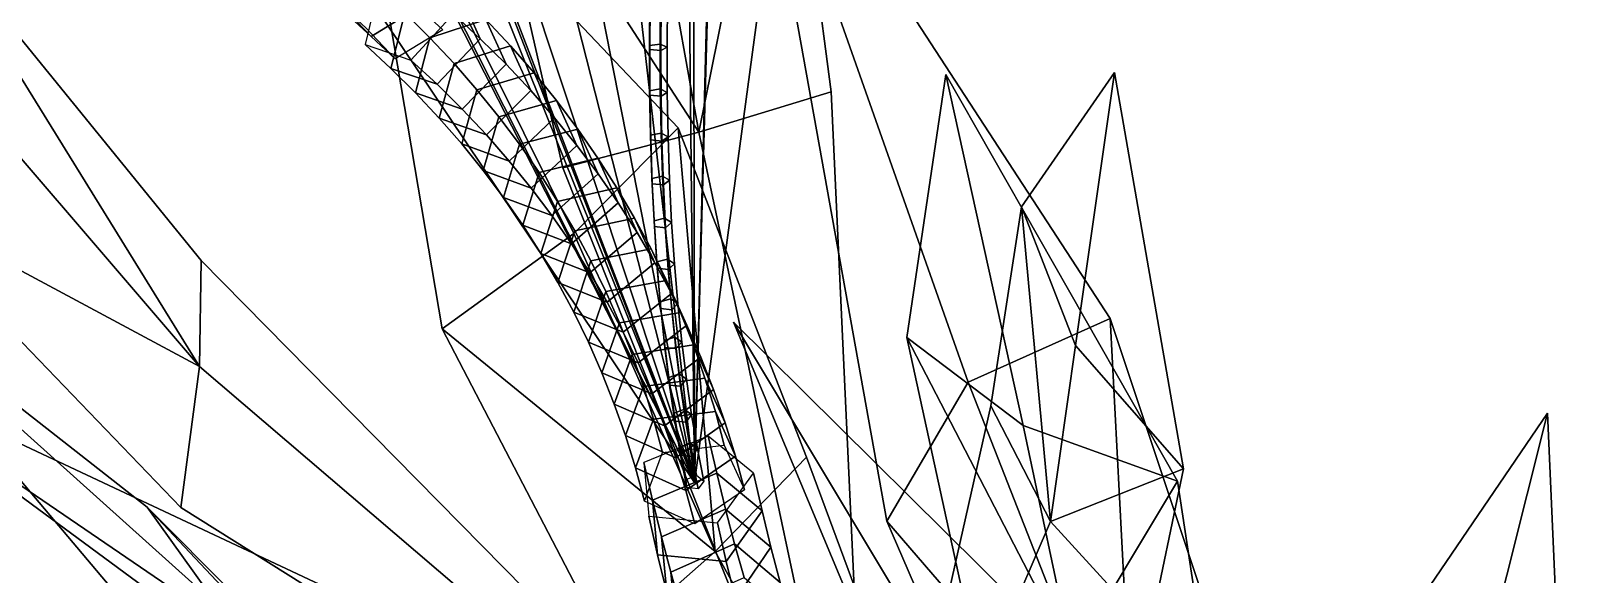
# Model space of a CAD drawing. Header units: metres. Extents: x -366 to 149, y -229 to 234.
# Drawn here: x -53.7 to -5.75, y 69.07 to 85.99 of the extents above; entities that cross this region are included whole.
import ezdxf

# ---------------------------------------------------------------- set-up
doc = ezdxf.new("R2010")
doc.units = ezdxf.units.M

msp = doc.modelspace()

# ---------------------------------------------------------------- linework, layer by layer
at = {"layer": 'coral-li_Intrnd', "color": 3}
for points in [[(-39.6992, 85.744, 414.2247), (-40.5374, 86.5186, 415.4925), (-41.1691, 87.9108, 414.2244), (-40.3309, 87.1362, 412.9566)], [(-44.01866, 86.7743, 415.0924), (-44.7707, 87.4688, 416.2295), (-43.8523, 86.5086, 417.4234), (-43.1002, 85.8142, 416.2863)], [(-43.1002, 85.8142, 416.2863), (-43.8523, 86.5086, 417.4234), (-42.372, 87.4128, 417.8502), (-41.62, 86.7183, 416.7131)], [(-42.05012, 86.5462, 412.2413), (-42.8663, 87.2997, 413.4751), (-43.2904, 85.5607, 414.2567), (-42.4878, 84.8201, 413.0439)], [(-39.5269, 86.3389, 411.6807), (-40.3309, 87.1362, 412.9566), (-42.05012, 86.5462, 412.2413), (-41.2672, 85.7706, 410.9997)], [(-38.8952, 84.9467, 412.9488), (-39.6992, 85.744, 414.2247), (-40.3309, 87.1362, 412.9566), (-39.5269, 86.3389, 411.6807)], [(-43.2666, 86.07992, 413.9554), (-44.01866, 86.7743, 415.0924), (-43.1002, 85.8142, 416.2863), (-42.3481, 85.1197, 415.1493)], [(-42.3481, 85.1197, 415.1493), (-43.1002, 85.8142, 416.2863), (-41.62, 86.7183, 416.7131), (-40.8679, 86.0239, 415.5761)], [(-41.2672, 85.7706, 410.9997), (-42.05012, 86.5462, 412.2413), (-42.4878, 84.8201, 413.0439), (-41.7178, 84.05778, 411.8234)], [(-41.04321, 84.3272, 414.2626), (-41.8593, 85.08069, 415.4964), (-40.5374, 86.5186, 415.4925), (-39.6992, 85.744, 414.2247)], [(-38.7576, 85.5192, 410.3977), (-39.5269, 86.3389, 411.6807), (-41.2672, 85.7706, 410.9997), (-40.518, 84.9732, 409.7511)], [(-38.1259, 84.1271, 411.6658), (-38.8952, 84.9467, 412.9488), (-39.5269, 86.3389, 411.6807), (-38.7576, 85.5192, 410.3977)], [(-42.4878, 84.8201, 413.0439), (-43.2904, 85.5607, 414.2567), (-41.8593, 85.08069, 415.4964), (-41.04321, 84.3272, 414.2626)], [(-40.518, 84.9732, 409.7511), (-41.2672, 85.7706, 410.9997), (-41.7178, 84.05778, 411.8234), (-40.981, 83.274, 410.5959)], [(-40.2603, 83.5515, 413.0211), (-41.04321, 84.3272, 414.2626), (-39.6992, 85.744, 414.2247), (-38.8952, 84.9467, 412.9488)], [(-38.02345, 84.6778, 409.1082), (-38.7576, 85.5192, 410.3977), (-40.518, 84.9732, 409.7511), (-39.803, 84.1545, 408.4962)], [(-37.3917, 83.2856, 410.3763), (-38.1259, 84.1271, 411.6658), (-38.7576, 85.5192, 410.3977), (-38.02345, 84.6778, 409.1082)], [(-39.803, 84.1545, 408.4962), (-40.518, 84.9732, 409.7511), (-40.981, 83.274, 410.5959), (-40.2778, 82.4694, 409.3623)], [(-39.5111, 82.7541, 411.7725), (-40.2603, 83.5515, 413.0211), (-38.8952, 84.9467, 412.9488), (-38.1259, 84.1271, 411.6658)], [(-41.7178, 84.05778, 411.8234), (-42.4878, 84.8201, 413.0439), (-41.04321, 84.3272, 414.2626), (-40.2603, 83.5515, 413.0211)], [(-37.3248, 83.815, 407.813), (-38.02345, 84.6778, 409.1082), (-39.803, 84.1545, 408.4962), (-39.1227, 83.3151, 407.2358)], [(-36.6931, 82.4228, 409.0811), (-37.3917, 83.2856, 410.3763), (-38.02345, 84.6778, 409.1082), (-37.3248, 83.815, 407.813)], [(-40.981, 83.274, 410.5959), (-41.7178, 84.05778, 411.8234), (-40.2603, 83.5515, 413.0211), (-39.5111, 82.7541, 411.7725)], [(-39.1227, 83.3151, 407.2358), (-39.803, 84.1545, 408.4962), (-40.2778, 82.4694, 409.3623), (-39.6087, 81.6444, 408.1233)], [(-38.7961, 81.9354, 410.5176), (-39.5111, 82.7541, 411.7725), (-38.1259, 84.1271, 411.6658), (-37.3917, 83.2856, 410.3763)], [(-36.6622, 82.9314, 406.5129), (-37.3248, 83.815, 407.813), (-39.1227, 83.3151, 407.2358), (-38.4774, 82.4555, 405.9706)], [(-36.03059, 81.5392, 407.781), (-36.6931, 82.4228, 409.0811), (-37.3248, 83.815, 407.813), (-36.6622, 82.9314, 406.5129)], [(-40.2778, 82.4694, 409.3623), (-40.981, 83.274, 410.5959), (-39.5111, 82.7541, 411.7725), (-38.7961, 81.9354, 410.5176)], [(-38.4774, 82.4555, 405.9706), (-39.1227, 83.3151, 407.2358), (-39.6087, 81.6444, 408.1233), (-38.974, 80.7994, 406.8795)], [(-38.1158, 81.09608, 409.2572), (-38.7961, 81.9354, 410.5176), (-37.3917, 83.2856, 410.3763), (-36.6931, 82.4228, 409.0811)], [(-36.03611, 82.02761, 405.2087), (-36.6622, 82.9314, 406.5129), (-38.4774, 82.4555, 405.9706), (-37.8675, 81.5761, 404.7014)], [(-35.4044, 80.6354, 406.4768), (-36.03059, 81.5392, 407.781), (-36.6622, 82.9314, 406.5129), (-36.03611, 82.02761, 405.2087)], [(-39.6087, 81.6444, 408.1233), (-40.2778, 82.4694, 409.3623), (-38.7961, 81.9354, 410.5176), (-38.1158, 81.09608, 409.2572)], [(-37.8675, 81.5761, 404.7014), (-38.4774, 82.4555, 405.9706), (-38.974, 80.7994, 406.8795), (-38.3742, 79.9351, 405.6318)], [(-37.4705, 80.2364, 407.992), (-38.1158, 81.09608, 409.2572), (-36.6931, 82.4228, 409.0811), (-36.03059, 81.5392, 407.781)], [(-35.4467, 81.104, 403.9012), (-36.03611, 82.02761, 405.2087), (-37.8675, 81.5761, 404.7014), (-37.2934, 80.6776, 403.429)], [(-34.815, 79.7118, 405.1693), (-35.4044, 80.6354, 406.4768), (-36.03611, 82.02761, 405.2087), (-35.4467, 81.104, 403.9012)], [(-38.974, 80.7994, 406.8795), (-39.6087, 81.6444, 408.1233), (-38.1158, 81.09608, 409.2572), (-37.4705, 80.2364, 407.992)], [(-37.2934, 80.6776, 403.429), (-37.8675, 81.5761, 404.7014), (-38.3742, 79.9351, 405.6318), (-37.8095, 79.05196, 404.381)], [(-36.8606, 79.357, 406.7228), (-37.4705, 80.2364, 407.992), (-36.03059, 81.5392, 407.781), (-35.4044, 80.6354, 406.4768)], [(-34.8944, 80.1613, 402.5912), (-35.4467, 81.104, 403.9012), (-37.2934, 80.6776, 403.429), (-36.7555, 79.7604, 402.1541)], [(-34.2627, 78.7691, 403.8593), (-34.815, 79.7118, 405.1693), (-35.4467, 81.104, 403.9012), (-34.8944, 80.1613, 402.5912)], [(-38.3742, 79.9351, 405.6318), (-38.974, 80.7994, 406.8795), (-37.4705, 80.2364, 407.992), (-36.8606, 79.357, 406.7228)], [(-36.7555, 79.7604, 402.1541), (-37.2934, 80.6776, 403.429), (-37.8095, 79.05196, 404.381), (-37.2803, 78.1504, 403.1276)], [(-36.2865, 78.4585, 405.4503), (-36.8606, 79.357, 406.7228), (-35.4044, 80.6354, 406.4768), (-34.815, 79.7118, 405.1693)], [(-34.3796, 79.2, 401.2794), (-34.8944, 80.1613, 402.5912), (-36.7555, 79.7604, 402.1541), (-36.254, 78.825, 400.8774)], [(-33.7479, 77.8078, 402.5475), (-34.2627, 78.7691, 403.8593), (-34.8944, 80.1613, 402.5912), (-34.3796, 79.2, 401.2794)], [(-37.8095, 79.05196, 404.381), (-38.3742, 79.9351, 405.6318), (-36.8606, 79.357, 406.7228), (-36.2865, 78.4585, 405.4503)], [(-36.254, 78.825, 400.8774), (-36.7555, 79.7604, 402.1541), (-37.2803, 78.1504, 403.1276), (-36.787, 77.231, 401.8726)], [(-35.7486, 77.5413, 404.1754), (-36.2865, 78.4585, 405.4503), (-34.815, 79.7118, 405.1693), (-34.2627, 78.7691, 403.8593)], [(-33.9026, 78.2207, 399.9666), (-34.3796, 79.2, 401.2794), (-36.254, 78.825, 400.8774), (-35.7893, 77.8722, 399.5999)], [(-33.2709, 76.8285, 401.2347), (-33.7479, 77.8078, 402.5475), (-34.3796, 79.2, 401.2794), (-33.9026, 78.2207, 399.9666)], [(-37.2803, 78.1504, 403.1276), (-37.8095, 79.05196, 404.381), (-36.2865, 78.4585, 405.4503), (-35.7486, 77.5413, 404.1754)], [(-35.7893, 77.8722, 399.5999), (-36.254, 78.825, 400.8774), (-36.787, 77.231, 401.8726), (-36.3298, 76.2944, 400.6166)], [(-35.2471, 76.606, 402.8988), (-35.7486, 77.5413, 404.1754), (-34.2627, 78.7691, 403.8593), (-33.7479, 77.8078, 402.5475)], [(-33.4637, 77.2239, 398.6537), (-33.9026, 78.2207, 399.9666), (-35.7893, 77.8722, 399.5999), (-35.3616, 76.9024, 398.3221)], [(-32.832, 75.8317, 399.9218), (-33.2709, 76.8285, 401.2347), (-33.9026, 78.2207, 399.9666), (-33.4637, 77.2239, 398.6537)], [(-36.787, 77.231, 401.8726), (-37.2803, 78.1504, 403.1276), (-35.7486, 77.5413, 404.1754), (-35.2471, 76.606, 402.8988)], [(-35.3616, 76.9024, 398.3221), (-35.7893, 77.8722, 399.5999), (-36.3298, 76.2944, 400.6166), (-35.9091, 75.3412, 399.3605)], [(-34.7823, 75.6531, 401.6212), (-35.2471, 76.606, 402.8988), (-33.7479, 77.8078, 402.5475), (-33.2709, 76.8285, 401.2347)], [(-36.3298, 76.2944, 400.6166), (-36.787, 77.231, 401.8726), (-35.2471, 76.606, 402.8988), (-34.7823, 75.6531, 401.6212)], [(-33.06315, 76.2103, 397.3414), (-33.4637, 77.2239, 398.6537), (-35.3616, 76.9024, 398.3221), (-34.9712, 75.9162, 397.045)], [(-32.4314, 74.8182, 398.6095), (-32.832, 75.8317, 399.9218), (-33.4637, 77.2239, 398.6537), (-33.06315, 76.2103, 397.3414)], [(-34.9712, 75.9162, 397.045), (-35.3616, 76.9024, 398.3221), (-35.9091, 75.3412, 399.3605), (-35.525, 74.3718, 398.1049)], [(-34.3547, 74.6833, 400.3435), (-34.7823, 75.6531, 401.6212), (-33.2709, 76.8285, 401.2347), (-32.832, 75.8317, 399.9218)], [(-35.9091, 75.3412, 399.3605), (-36.3298, 76.2944, 400.6166), (-34.7823, 75.6531, 401.6212), (-34.3547, 74.6833, 400.3435)], [(-34.6184, 74.9142, 395.7692), (-34.9712, 75.9162, 397.045), (-35.525, 74.3718, 398.1049), (-35.1778, 73.3869, 396.8507)], [(-32.7011, 75.1806, 396.0305), (-33.06315, 76.2103, 397.3414), (-34.9712, 75.9162, 397.045), (-34.6184, 74.9142, 395.7692)], [(-33.9643, 73.6971, 399.0663), (-34.3547, 74.6833, 400.3435), (-32.832, 75.8317, 399.9218), (-32.4314, 74.8182, 398.6095)], [(-32.06943, 73.7884, 397.2987), (-32.4314, 74.8182, 398.6095), (-33.06315, 76.2103, 397.3414), (-32.7011, 75.1806, 396.0305)], [(-35.525, 74.3718, 398.1049), (-35.9091, 75.3412, 399.3605), (-34.3547, 74.6833, 400.3435), (-33.9643, 73.6971, 399.0663)], [(-34.3033, 73.897, 394.4955), (-34.6184, 74.9142, 395.7692), (-35.1778, 73.3869, 396.8507), (-34.8677, 72.387, 395.5986)], [(-32.3778, 74.1352, 394.7219), (-32.7011, 75.1806, 396.0305), (-34.6184, 74.9142, 395.7692), (-34.3033, 73.897, 394.4955)], [(-33.6115, 72.6951, 397.7905), (-33.9643, 73.6971, 399.0663), (-32.4314, 74.8182, 398.6095), (-32.06943, 73.7884, 397.2987)], [(-31.7461, 72.743, 395.99), (-32.06943, 73.7884, 397.2987), (-32.7011, 75.1806, 396.0305), (-32.3778, 74.1352, 394.7219)], [(-35.1778, 73.3869, 396.8507), (-35.525, 74.3718, 398.1049), (-33.9643, 73.6971, 399.0663), (-33.6115, 72.6951, 397.7905)], [(-34.02418, 72.8572, 393.215), (-34.3033, 73.897, 394.4955), (-34.8677, 72.387, 395.5986), (-34.5886, 71.3472, 394.318)], [(-32.09875, 73.09544, 393.4413), (-32.3778, 74.1352, 394.7219), (-34.3033, 73.897, 394.4955), (-34.02418, 72.8572, 393.215)], [(-31.467, 71.7032, 394.7094), (-31.7461, 72.743, 395.99), (-32.3778, 74.1352, 394.7219), (-32.09875, 73.09544, 393.4413)], [(-34.8677, 72.387, 395.5986), (-35.1778, 73.3869, 396.8507), (-33.6115, 72.6951, 397.7905), (-33.2964, 71.6779, 396.5169)], [(-32.3351, 72.2188, 391.6817), (-32.5981, 73.3709, 393.0767), (-34.602, 72.5461, 393.3796), (-34.3344, 71.3745, 391.9604)], [(-33.2964, 71.6779, 396.5169), (-33.6115, 72.6951, 397.7905), (-32.06943, 73.7884, 397.2987), (-31.7461, 72.743, 395.99)], [(-30.923, 71.04724, 392.8737), (-31.1906, 72.2188, 394.293), (-32.5981, 73.3709, 393.0767), (-32.3351, 72.2188, 391.6817)], [(-34.3344, 71.3745, 391.9604), (-34.602, 72.5461, 393.3796), (-34.4517, 70.8766, 394.7859), (-34.1766, 69.6732, 393.3272)], [(-33.01728, 70.6381, 395.2364), (-33.2964, 71.6779, 396.5169), (-31.7461, 72.743, 395.99), (-31.467, 71.7032, 394.7094)], [(-34.5886, 71.3472, 394.318), (-34.8677, 72.387, 395.5986), (-33.2964, 71.6779, 396.5169), (-33.01728, 70.6381, 395.2364)], [(-32.06187, 71.1017, 390.2605), (-32.3351, 72.2188, 391.6817), (-34.3344, 71.3745, 391.9604), (-34.05637, 70.2385, 390.5144)], [(-30.6449, 69.9111, 391.4278), (-30.923, 71.04724, 392.8737), (-32.3351, 72.2188, 391.6817), (-32.06187, 71.1017, 390.2605)], [(-32.03648, 69.4679, 393.9002), (-32.3115, 70.6712, 395.3589), (-31.1906, 72.2188, 394.293), (-30.923, 71.04724, 392.8737)], [(-34.05637, 70.2385, 390.5144), (-34.3344, 71.3745, 391.9604), (-34.1766, 69.6732, 393.3272), (-33.8907, 68.5064, 391.8411)], [(-31.7783, 70.0202, 388.8139), (-32.06187, 71.1017, 390.2605), (-34.05637, 70.2385, 390.5144), (-33.7678, 69.1387, 389.0428)], [(-30.3565, 68.8113, 389.9561), (-30.6449, 69.9111, 391.4278), (-32.06187, 71.1017, 390.2605), (-31.7783, 70.0202, 388.8139)], [(-31.7505, 68.301, 392.4141), (-32.03648, 69.4679, 393.9002), (-30.923, 71.04724, 392.8737), (-30.6449, 69.9111, 391.4278)], [(-34.1766, 69.6732, 393.3272), (-34.4517, 70.8766, 394.7859), (-32.3115, 70.6712, 395.3589), (-32.03648, 69.4679, 393.9002)], [(-33.7678, 69.1387, 389.0428), (-34.05637, 70.2385, 390.5144), (-33.8907, 68.5064, 391.8411), (-33.5941, 67.3768, 390.3286)], [(-31.4848, 68.9749, 387.3429), (-31.7783, 70.0202, 388.8139), (-33.7678, 69.1387, 389.0428), (-33.4692, 68.07578, 387.5463)], [(-30.05783, 67.7484, 388.4596), (-30.3565, 68.8113, 389.9561), (-31.7783, 70.0202, 388.8139), (-31.4848, 68.9749, 387.3429)], [(-33.8907, 68.5064, 391.8411), (-34.1766, 69.6732, 393.3272), (-32.03648, 69.4679, 393.9002), (-31.7505, 68.301, 392.4141)], [(-31.454, 67.1714, 390.9016), (-31.7505, 68.301, 392.4141), (-30.6449, 69.9111, 391.4278), (-30.3565, 68.8113, 389.9561)], [(-33.4692, 68.07578, 387.5463), (-33.7678, 69.1387, 389.0428), (-33.5941, 67.3768, 390.3286), (-33.2871, 66.2851, 388.7906)]]:
    msp.add_3dface(points, dxfattribs=at)
at = {"layer": 'coral-li_Mrstm', "color": 3}
for points in [[(-33.03265, 71.9307, 394.1835), (-43.4462, 103.2692, 418.6483), (-44.1264, 100.793, 422.4693)], [(-33.03265, 71.9307, 394.1835), (-44.1264, 100.793, 422.4693), (-43.4462, 103.2692, 418.6483)], [(-33.03265, 71.9307, 394.1835), (-32.1628, 103.2193, 420.8169), (-36.5997, 103.0422, 422.032)], [(-33.03265, 71.9307, 394.1835), (-36.5997, 103.0422, 422.032), (-32.1628, 103.2193, 420.8169)], [(-36.5997, 103.0422, 422.032), (-40.8309, 102.5494, 420.5607), (-33.03265, 71.9307, 394.1835)], [(-36.5997, 103.0422, 422.032), (-33.03265, 71.9307, 394.1835), (-40.8309, 102.5494, 420.5607)], [(-44.1264, 100.793, 422.4693), (-45.8952, 97.01455, 424.174), (-33.03265, 71.9307, 394.1835)], [(-44.1264, 100.793, 422.4693), (-33.03265, 71.9307, 394.1835), (-45.8952, 97.01455, 424.174)], [(-32.3472, 98.3528, 426.7041), (-33.07013, 101.1093, 423.2126), (-33.03265, 71.9307, 394.1835)], [(-32.3472, 98.3528, 426.7041), (-33.03265, 71.9307, 394.1835), (-33.07013, 101.1093, 423.2126)], [(-33.03265, 71.9307, 394.1835), (-29.9566, 94.7302, 428.2392), (-32.3472, 98.3528, 426.7041)], [(-33.03265, 71.9307, 394.1835), (-32.3472, 98.3528, 426.7041), (-29.9566, 94.7302, 428.2392)], [(-30.3011, 95.6783, 419.6651), (-34.9512, 94.3025, 421.3026), (-32.896, 82.837, 401.6874)], [(-30.3011, 95.6783, 419.6651), (-32.896, 82.837, 401.6874), (-34.9512, 94.3025, 421.3026)], [(-28.7746, 84.09245, 400.0648), (-30.3011, 95.6783, 419.6651), (-32.896, 82.837, 401.6874)], [(-28.7746, 84.09245, 400.0648), (-32.896, 82.837, 401.6874), (-30.3011, 95.6783, 419.6651)], [(-33.03265, 71.9307, 394.1835), (-48.2726, 94.6336, 424.8656), (-44.5068, 94.5943, 427.5135)], [(-33.03265, 71.9307, 394.1835), (-44.5068, 94.5943, 427.5135), (-48.2726, 94.6336, 424.8656)], [(-44.5068, 94.5943, 427.5135), (-41.1489, 92.07185, 429.1483), (-33.03265, 71.9307, 394.1835)], [(-44.5068, 94.5943, 427.5135), (-33.03265, 71.9307, 394.1835), (-41.1489, 92.07185, 429.1483)], [(-37.206, 93.1617, 430.0724), (-33.2654, 94.6709, 428.4895), (-33.03265, 71.9307, 394.1835)], [(-37.206, 93.1617, 430.0724), (-33.03265, 71.9307, 394.1835), (-33.2654, 94.6709, 428.4895)], [(-32.896, 82.837, 401.6874), (-34.9512, 94.3025, 421.3026), (-39.8195, 93.5103, 419.935)], [(-32.896, 82.837, 401.6874), (-39.8195, 93.5103, 419.935), (-34.9512, 94.3025, 421.3026)], [(-27.0369, 70.7244, 364.2097), (-31.2571, 94.1734, 388.6643), (-24.5027, 75.04896, 363.1727)], [(-27.0369, 70.7244, 364.2097), (-24.5027, 75.04896, 363.1727), (-31.2571, 94.1734, 388.6643)], [(-24.5027, 75.04896, 363.1727), (-31.2571, 94.1734, 388.6643), (-20.07947, 77.03185, 361.5291)], [(-24.5027, 75.04896, 363.1727), (-20.07947, 77.03185, 361.5291), (-31.2571, 94.1734, 388.6643)], [(-33.54, 82.9666, 391.8088), (-43.7731, 93.7546, 422.5431), (-36.7846, 79.6762, 394.0098)], [(-33.54, 82.9666, 391.8088), (-36.7846, 79.6762, 394.0098), (-43.7731, 93.7546, 422.5431)], [(-36.7846, 79.6762, 394.0098), (-43.7731, 93.7546, 422.5431), (-40.8904, 76.7077, 393.2824)], [(-36.7846, 79.6762, 394.0098), (-40.8904, 76.7077, 393.2824), (-43.7731, 93.7546, 422.5431)], [(-32.896, 82.837, 401.6874), (-39.8195, 93.5103, 419.935), (-37.1268, 81.7254, 400.6032)], [(-32.896, 82.837, 401.6874), (-37.1268, 81.7254, 400.6032), (-39.8195, 93.5103, 419.935)], [(-33.03265, 71.9307, 394.1835), (-39.8559, 89.4544, 430.7271), (-37.206, 93.1617, 430.0724)], [(-33.03265, 71.9307, 394.1835), (-37.206, 93.1617, 430.0724), (-39.8559, 89.4544, 430.7271)], [(-57.1247, 89.5671, 415.1568), (-57.2495, 85.7919, 418.6109), (-48.4467, 75.5436, 400.2282)], [(-57.1247, 89.5671, 415.1568), (-48.4467, 75.5436, 400.2282), (-57.2495, 85.7919, 418.6109)], [(-48.3918, 78.8353, 397.0102), (-57.1247, 89.5671, 415.1568), (-48.4467, 75.5436, 400.2282)], [(-48.3918, 78.8353, 397.0102), (-48.4467, 75.5436, 400.2282), (-57.1247, 89.5671, 415.1568)], [(-48.4467, 75.5436, 400.2282), (-57.2495, 85.7919, 418.6109), (-58.384, 80.8644, 419.4055)], [(-48.4467, 75.5436, 400.2282), (-58.384, 80.8644, 419.4055), (-57.2495, 85.7919, 418.6109)], [(-22.7905, 73.7075, 399.1804), (-25.1995, 84.6287, 429.7764), (-26.4129, 76.4411, 396.813)], [(-22.7905, 73.7075, 399.1804), (-26.4129, 76.4411, 396.813), (-25.1995, 84.6287, 429.7764)], [(-17.9832, 71.9727, 398.8986), (-25.1995, 84.6287, 429.7764), (-22.7905, 73.7075, 399.1804)], [(-17.9832, 71.9727, 398.8986), (-22.7905, 73.7075, 399.1804), (-25.1995, 84.6287, 429.7764)], [(-21.1632, 76.1925, 430.1614), (-19.9414, 84.6962, 461.5841), (-22.8411, 80.5088, 427.9813)], [(-21.1632, 76.1925, 430.1614), (-22.8411, 80.5088, 427.9813), (-19.9414, 84.6962, 461.5841)], [(-17.7961, 72.3524, 429.8238), (-19.9414, 84.6962, 461.5841), (-21.1632, 76.1925, 430.1614)], [(-17.7961, 72.3524, 429.8238), (-21.1632, 76.1925, 430.1614), (-19.9414, 84.6962, 461.5841)], [(-27.5489, 57.6857, 368.5965), (-28.7746, 84.09245, 400.0648), (-32.896, 82.837, 401.6874)], [(-27.5489, 57.6857, 368.5965), (-32.896, 82.837, 401.6874), (-28.7746, 84.09245, 400.0648)], [(-33.54, 82.9666, 391.8088), (-36.7846, 79.6762, 394.0098), (-32.3803, 69.7772, 373.9337)], [(-33.54, 82.9666, 391.8088), (-32.3803, 69.7772, 373.9337), (-36.7846, 79.6762, 394.0098)], [(-29.544, 72.7199, 371.8146), (-33.54, 82.9666, 391.8088), (-32.3803, 69.7772, 373.9337)], [(-29.544, 72.7199, 371.8146), (-32.3803, 69.7772, 373.9337), (-33.54, 82.9666, 391.8088)], [(-32.896, 82.837, 401.6874), (-37.1268, 81.7254, 400.6032), (-27.5489, 57.6857, 368.5965)], [(-32.896, 82.837, 401.6874), (-27.5489, 57.6857, 368.5965), (-37.1268, 81.7254, 400.6032)], [(-48.4467, 75.5436, 400.2282), (-58.384, 80.8644, 419.4055), (-49.02617, 71.1458, 401.0253)], [(-48.4467, 75.5436, 400.2282), (-49.02617, 71.1458, 401.0253), (-58.384, 80.8644, 419.4055)], [(-21.937, 70.7143, 408.0293), (-22.8411, 80.5088, 427.9813), (-23.7974, 74.3155, 406.0591)], [(-21.937, 70.7143, 408.0293), (-23.7974, 74.3155, 406.0591), (-22.8411, 80.5088, 427.9813)], [(-21.937, 70.7143, 408.0293), (-21.1632, 76.1925, 430.1614), (-22.8411, 80.5088, 427.9813)], [(-21.937, 70.7143, 408.0293), (-22.8411, 80.5088, 427.9813), (-21.1632, 76.1925, 430.1614)], [(-32.3803, 69.7772, 373.9337), (-36.7846, 79.6762, 394.0098), (-40.8904, 76.7077, 393.2824)], [(-32.3803, 69.7772, 373.9337), (-40.8904, 76.7077, 393.2824), (-36.7846, 79.6762, 394.0098)], [(-50.0791, 71.1553, 391.5049), (-59.6446, 78.6574, 423.4096), (-47.8642, 68.07573, 394.9414)], [(-50.0791, 71.1553, 391.5049), (-47.8642, 68.07573, 394.9414), (-59.6446, 78.6574, 423.4096)], [(-47.8642, 68.07573, 394.9414), (-59.6446, 78.6574, 423.4096), (-46.6293, 63.2365, 396.062)], [(-47.8642, 68.07573, 394.9414), (-46.6293, 63.2365, 396.062), (-59.6446, 78.6574, 423.4096)], [(-27.5489, 57.6857, 368.5965), (-48.3918, 78.8353, 397.0102), (-48.4467, 75.5436, 400.2282)], [(-27.5489, 57.6857, 368.5965), (-48.4467, 75.5436, 400.2282), (-48.3918, 78.8353, 397.0102)], [(-22.9506, 55.7347, 334.2365), (-31.8083, 76.9191, 359.504), (-22.02779, 60.6263, 333.0451)], [(-22.9506, 55.7347, 334.2365), (-22.02779, 60.6263, 333.0451), (-31.8083, 76.9191, 359.504)], [(-22.02779, 60.6263, 333.0451), (-31.8083, 76.9191, 359.504), (-18.6472, 63.8854, 331.0084)], [(-22.02779, 60.6263, 333.0451), (-18.6472, 63.8854, 331.0084), (-31.8083, 76.9191, 359.504)], [(-19.2848, 61.7379, 345.3954), (-24.5027, 75.04896, 363.1727), (-20.07947, 77.03185, 361.5291)], [(-19.2848, 61.7379, 345.3954), (-20.07947, 77.03185, 361.5291), (-24.5027, 75.04896, 363.1727)], [(-19.2848, 61.7379, 345.3954), (-20.07947, 77.03185, 361.5291), (-15.6135, 63.6523, 343.6156)], [(-19.2848, 61.7379, 345.3954), (-15.6135, 63.6523, 343.6156), (-20.07947, 77.03185, 361.5291)], [(-32.3803, 69.7772, 373.9337), (-40.8904, 76.7077, 393.2824), (-35.7415, 66.8244, 373.3912)], [(-32.3803, 69.7772, 373.9337), (-35.7415, 66.8244, 373.3912), (-40.8904, 76.7077, 393.2824)], [(-21.2682, 66.5019, 377.5887), (-22.7905, 73.7075, 399.1804), (-26.4129, 76.4411, 396.813)], [(-21.2682, 66.5019, 377.5887), (-26.4129, 76.4411, 396.813), (-22.7905, 73.7075, 399.1804)], [(-21.2682, 66.5019, 377.5887), (-26.4129, 76.4411, 396.813), (-24.6953, 68.5448, 375.4929)], [(-21.2682, 66.5019, 377.5887), (-24.6953, 68.5448, 375.4929), (-26.4129, 76.4411, 396.813)], [(-40.05046, 61.2132, 364.0376), (-60.102, 75.984, 387.3924), (-43.3206, 64.5368, 361.926)], [(-40.05046, 61.2132, 364.0376), (-43.3206, 64.5368, 361.926), (-60.102, 75.984, 387.3924)], [(-43.3206, 64.5368, 361.926), (-60.102, 75.984, 387.3924), (-43.8391, 68.3435, 358.5439)], [(-43.3206, 64.5368, 361.926), (-43.8391, 68.3435, 358.5439), (-60.102, 75.984, 387.3924)], [(-17.7961, 72.3524, 429.8238), (-21.1632, 76.1925, 430.1614), (-21.937, 70.7143, 408.0293)], [(-17.7961, 72.3524, 429.8238), (-21.937, 70.7143, 408.0293), (-21.1632, 76.1925, 430.1614)], [(-48.4467, 75.5436, 400.2282), (-49.02617, 71.1458, 401.0253), (-27.5489, 57.6857, 368.5965)], [(-48.4467, 75.5436, 400.2282), (-27.5489, 57.6857, 368.5965), (-49.02617, 71.1458, 401.0253)], [(-27.0369, 70.7244, 364.2097), (-24.5027, 75.04896, 363.1727), (-19.2848, 61.7379, 345.3954)], [(-27.0369, 70.7244, 364.2097), (-19.2848, 61.7379, 345.3954), (-24.5027, 75.04896, 363.1727)], [(-21.937, 70.7143, 408.0293), (-23.7974, 74.3155, 406.0591), (-27.5489, 57.6857, 368.5965)], [(-21.937, 70.7143, 408.0293), (-27.5489, 57.6857, 368.5965), (-23.7974, 74.3155, 406.0591)], [(-14.5855, 62.1564, 369.813), (-6.4603, 74.08708, 400.7537), (-9.6376, 61.4323, 370.9049)], [(-14.5855, 62.1564, 369.813), (-9.6376, 61.4323, 370.9049), (-6.4603, 74.08708, 400.7537)], [(-9.6376, 61.4323, 370.9049), (-6.4603, 74.08708, 400.7537), (-5.7515, 58.1038, 370.7683)], [(-9.6376, 61.4323, 370.9049), (-5.7515, 58.1038, 370.7683), (-6.4603, 74.08708, 400.7537)], [(-17.9832, 71.9727, 398.8986), (-22.7905, 73.7075, 399.1804), (-21.2682, 66.5019, 377.5887)], [(-17.9832, 71.9727, 398.8986), (-21.2682, 66.5019, 377.5887), (-22.7905, 73.7075, 399.1804)], [(-20.6477, 48.7676, 339.6243), (-29.544, 72.7199, 371.8146), (-32.3803, 69.7772, 373.9337)], [(-20.6477, 48.7676, 339.6243), (-32.3803, 69.7772, 373.9337), (-29.544, 72.7199, 371.8146)], [(-18.8501, 67.3273, 407.5893), (-17.7961, 72.3524, 429.8238), (-21.937, 70.7143, 408.0293)], [(-18.8501, 67.3273, 407.5893), (-21.937, 70.7143, 408.0293), (-17.7961, 72.3524, 429.8238)], [(-16.9293, 65.01533, 377.191), (-17.9832, 71.9727, 398.8986), (-21.2682, 66.5019, 377.5887)], [(-16.9293, 65.01533, 377.191), (-21.2682, 66.5019, 377.5887), (-17.9832, 71.9727, 398.8986)], [(-41.7829, 62.8411, 371.9401), (-50.0791, 71.1553, 391.5049), (-39.7597, 60.2015, 375.1234)], [(-41.7829, 62.8411, 371.9401), (-39.7597, 60.2015, 375.1234), (-50.0791, 71.1553, 391.5049)], [(-50.0791, 71.1553, 391.5049), (-47.8642, 68.07573, 394.9414), (-39.7597, 60.2015, 375.1234)], [(-50.0791, 71.1553, 391.5049), (-39.7597, 60.2015, 375.1234), (-47.8642, 68.07573, 394.9414)], [(-27.5489, 57.6857, 368.5965), (-18.8501, 67.3273, 407.5893), (-21.937, 70.7143, 408.0293)], [(-27.5489, 57.6857, 368.5965), (-21.937, 70.7143, 408.0293), (-18.8501, 67.3273, 407.5893)], [(-21.4324, 57.7639, 346.2835), (-27.0369, 70.7244, 364.2097), (-19.2848, 61.7379, 345.3954)], [(-21.4324, 57.7639, 346.2835), (-19.2848, 61.7379, 345.3954), (-27.0369, 70.7244, 364.2097)], [(-32.3803, 69.7772, 373.9337), (-35.7415, 66.8244, 373.3912), (-20.6477, 48.7676, 339.6243)], [(-32.3803, 69.7772, 373.9337), (-20.6477, 48.7676, 339.6243), (-35.7415, 66.8244, 373.3912)]]:
    msp.add_3dface(points, dxfattribs=at)
at = {"layer": 'coral-li_Petiole', "color": 3}
for points in [[(-34.1003, 85.5772, 403.0619), (-34.08586, 86.999, 403.5175), (-34.4162, 86.9653, 403.6329), (-34.4306, 85.534, 403.174)], [(-34.4306, 85.534, 403.174), (-34.4162, 86.9653, 403.6329), (-34.4057, 86.8579, 403.9675), (-34.4202, 85.4111, 403.5032)], [(-34.4202, 85.4111, 403.5032), (-34.4057, 86.8579, 403.9675), (-34.06185, 86.8249, 404.0596), (-34.07637, 85.3781, 403.5953)], [(-33.8825, 85.4814, 403.3208), (-33.8681, 86.9127, 403.7797), (-34.08586, 86.999, 403.5175), (-34.1003, 85.5772, 403.0619)], [(-34.07637, 85.3781, 403.5953), (-34.06185, 86.8249, 404.0596), (-33.8681, 86.9127, 403.7797), (-33.8825, 85.4814, 403.3208)], [(-34.0947, 84.1786, 402.5397), (-34.1003, 85.5772, 403.0619), (-34.4306, 85.534, 403.174), (-34.4249, 84.1259, 402.6481)], [(-34.4249, 84.1259, 402.6481), (-34.4306, 85.534, 403.174), (-34.4202, 85.4111, 403.5032), (-34.4143, 83.9877, 402.9712)], [(-34.4143, 83.9877, 402.9712), (-34.4202, 85.4111, 403.5032), (-34.07637, 85.3781, 403.5953), (-34.0705, 83.9547, 403.0632)], [(-33.8768, 84.0734, 402.7948), (-33.8825, 85.4814, 403.3208), (-34.1003, 85.5772, 403.0619), (-34.0947, 84.1786, 402.5397)], [(-34.0705, 83.9547, 403.0632), (-34.07637, 85.3781, 403.5953), (-33.8825, 85.4814, 403.3208), (-33.8768, 84.0734, 402.7948)], [(-34.06907, 82.8063, 401.9522), (-34.0947, 84.1786, 402.5397), (-34.4249, 84.1259, 402.6481), (-34.3991, 82.7445, 402.0563)], [(-34.3991, 82.7445, 402.0563), (-34.4249, 84.1259, 402.6481), (-34.4143, 83.9877, 402.9712), (-34.388, 82.5913, 402.3726)], [(-34.388, 82.5913, 402.3726), (-34.4143, 83.9877, 402.9712), (-34.0705, 83.9547, 403.0632), (-34.04422, 82.5583, 402.4646)], [(-33.8509, 82.6919, 402.2031), (-33.8768, 84.0734, 402.7948), (-34.0947, 84.1786, 402.5397), (-34.06907, 82.8063, 401.9522)], [(-34.04422, 82.5583, 402.4646), (-34.0705, 83.9547, 403.0632), (-33.8768, 84.0734, 402.7948), (-33.8509, 82.6919, 402.2031)], [(-34.02346, 81.4637, 401.3007), (-34.06907, 82.8063, 401.9522), (-34.3991, 82.7445, 402.0563), (-34.3531, 81.3929, 401.4002)], [(-34.3531, 81.3929, 401.4002), (-34.3991, 82.7445, 402.0563), (-34.388, 82.5913, 402.3726), (-34.3415, 81.2251, 401.7089)], [(-34.3415, 81.2251, 401.7089), (-34.388, 82.5913, 402.3726), (-34.04422, 82.5583, 402.4646), (-33.9976, 81.1921, 401.801)], [(-33.805, 81.3403, 401.547), (-33.8509, 82.6919, 402.2031), (-34.06907, 82.8063, 401.9522), (-34.02346, 81.4637, 401.3007)], [(-33.9976, 81.1921, 401.801), (-34.04422, 82.5583, 402.4646), (-33.8509, 82.6919, 402.2031), (-33.805, 81.3403, 401.547)], [(-33.958, 80.1541, 400.5869), (-34.02346, 81.4637, 401.3007), (-34.3531, 81.3929, 401.4002), (-34.2871, 80.07457, 400.6813)], [(-34.2871, 80.07457, 400.6813), (-34.3531, 81.3929, 401.4002), (-34.3415, 81.2251, 401.7089), (-34.2746, 79.8925, 400.9818)], [(-34.2746, 79.8925, 400.9818), (-34.3415, 81.2251, 401.7089), (-33.9976, 81.1921, 401.801), (-33.9308, 79.8595, 401.0739)], [(-33.739, 80.02197, 400.8281), (-33.805, 81.3403, 401.547), (-34.02346, 81.4637, 401.3007), (-33.958, 80.1541, 400.5869)], [(-33.9308, 79.8595, 401.0739), (-33.9976, 81.1921, 401.801), (-33.805, 81.3403, 401.547), (-33.739, 80.02197, 400.8281)], [(-33.8728, 78.8805, 399.8123), (-33.958, 80.1541, 400.5869), (-34.2871, 80.07457, 400.6813), (-34.2013, 78.7925, 399.9014)], [(-34.2013, 78.7925, 399.9014), (-34.2871, 80.07457, 400.6813), (-34.2746, 79.8925, 400.9818), (-34.1878, 78.5966, 400.193)], [(-33.6532, 78.7399, 400.0481), (-33.739, 80.02197, 400.8281), (-33.958, 80.1541, 400.5869), (-33.8728, 78.8805, 399.8123)], [(-34.1878, 78.5966, 400.193), (-34.2746, 79.8925, 400.9818), (-33.9308, 79.8595, 401.0739), (-33.8439, 78.5637, 400.2851)], [(-33.8439, 78.5637, 400.2851), (-33.9308, 79.8595, 401.0739), (-33.739, 80.02197, 400.8281), (-33.6532, 78.7399, 400.0481)], [(-33.7681, 77.6461, 398.979), (-33.8728, 78.8805, 399.8123), (-34.2013, 78.7925, 399.9014), (-34.09591, 77.5499, 399.0623)], [(-34.09591, 77.5499, 399.0623), (-34.2013, 78.7925, 399.9014), (-34.1878, 78.5966, 400.193), (-34.08114, 77.3407, 399.3444)], [(-33.5478, 77.4973, 399.209), (-33.6532, 78.7399, 400.0481), (-33.8728, 78.8805, 399.8123), (-33.7681, 77.6461, 398.979)], [(-33.7372, 77.3077, 399.4365), (-33.8439, 78.5637, 400.2851), (-33.6532, 78.7399, 400.0481), (-33.5478, 77.4973, 399.209)], [(-34.08114, 77.3407, 399.3444), (-34.1878, 78.5966, 400.193), (-33.8439, 78.5637, 400.2851), (-33.7372, 77.3077, 399.4365)], [(-33.6442, 76.4539, 398.089), (-33.7681, 77.6461, 398.979), (-34.09591, 77.5499, 399.0623), (-33.9711, 76.3497, 398.166)], [(-33.9711, 76.3497, 398.166), (-34.09591, 77.5499, 399.0623), (-34.08114, 77.3407, 399.3444), (-33.9548, 76.1276, 398.438)], [(-33.9548, 76.1276, 398.438), (-34.08114, 77.3407, 399.3444), (-33.7372, 77.3077, 399.4365), (-33.611, 76.09468, 398.5301)], [(-33.4229, 76.2971, 398.3127), (-33.5478, 77.4973, 399.209), (-33.7681, 77.6461, 398.979), (-33.6442, 76.4539, 398.089)], [(-33.611, 76.09468, 398.5301), (-33.7372, 77.3077, 399.4365), (-33.5478, 77.4973, 399.209), (-33.4229, 76.2971, 398.3127)], [(-33.5014, 75.3067, 397.1443), (-33.6442, 76.4539, 398.089), (-33.9711, 76.3497, 398.166), (-33.8272, 75.1949, 397.2147)], [(-33.8272, 75.1949, 397.2147), (-33.9711, 76.3497, 398.166), (-33.9548, 76.1276, 398.438), (-33.8093, 74.9604, 397.476)], [(-33.2791, 75.1423, 397.3614), (-33.4229, 76.2971, 398.3127), (-33.6442, 76.4539, 398.089), (-33.5014, 75.3067, 397.1443)], [(-33.4654, 74.9274, 397.5681), (-33.611, 76.09468, 398.5301), (-33.4229, 76.2971, 398.3127), (-33.2791, 75.1423, 397.3614)], [(-33.8093, 74.9604, 397.476), (-33.9548, 76.1276, 398.438), (-33.611, 76.09468, 398.5301), (-33.4654, 74.9274, 397.5681)], [(-33.3399, 74.2072, 396.1472), (-33.5014, 75.3067, 397.1443), (-33.8272, 75.1949, 397.2147), (-33.6646, 74.08821, 396.2107)], [(-33.1164, 74.03562, 396.3574), (-33.2791, 75.1423, 397.3614), (-33.5014, 75.3067, 397.1443), (-33.3399, 74.2072, 396.1472)], [(-33.6646, 74.08821, 396.2107), (-33.8272, 75.1949, 397.2147), (-33.8093, 74.9604, 397.476), (-33.6448, 73.8419, 396.4607)], [(-33.6448, 73.8419, 396.4607), (-33.8093, 74.9604, 397.476), (-33.4654, 74.9274, 397.5681), (-33.3009, 73.8089, 396.5528)], [(-33.3009, 73.8089, 396.5528), (-33.4654, 74.9274, 397.5681), (-33.2791, 75.1423, 397.3614), (-33.1164, 74.03562, 396.3574)], [(-33.1602, 73.1582, 395.1001), (-33.3399, 74.2072, 396.1472), (-33.6646, 74.08821, 396.2107), (-33.4836, 73.03226, 395.1564)], [(-33.4836, 73.03226, 395.1564), (-33.6646, 74.08821, 396.2107), (-33.6448, 73.8419, 396.4607), (-33.4617, 72.7746, 395.3946)], [(-33.4617, 72.7746, 395.3946), (-33.6448, 73.8419, 396.4607), (-33.3009, 73.8089, 396.5528), (-33.1179, 72.7416, 395.4867)], [(-32.9355, 72.9796, 395.3031), (-33.1164, 74.03562, 396.3574), (-33.3399, 74.2072, 396.1472), (-33.1602, 73.1582, 395.1001)], [(-33.1179, 72.7416, 395.4867), (-33.3009, 73.8089, 396.5528), (-33.1164, 74.03562, 396.3574), (-32.9355, 72.9796, 395.3031)], [(-32.9608, 72.1525, 393.9946), (-33.1602, 73.1582, 395.1001), (-33.4836, 73.03226, 395.1564), (-33.2841, 72.02662, 394.0509)], [(-33.2841, 72.02662, 394.0509), (-33.4836, 73.03226, 395.1564), (-33.4617, 72.7746, 395.3946), (-33.2622, 71.769, 394.2891)], [(-32.736, 71.974, 394.1976), (-32.9355, 72.9796, 395.3031), (-33.1602, 73.1582, 395.1001), (-32.9608, 72.1525, 393.9946)], [(-32.9184, 71.736, 394.3812), (-33.1179, 72.7416, 395.4867), (-32.9355, 72.9796, 395.3031), (-32.736, 71.974, 394.1976)], [(-33.2622, 71.769, 394.2891), (-33.4617, 72.7746, 395.3946), (-33.1179, 72.7416, 395.4867), (-32.9184, 71.736, 394.3812)]]:
    msp.add_3dface(points, dxfattribs=at)

doc.saveas('drawing.dxf')
